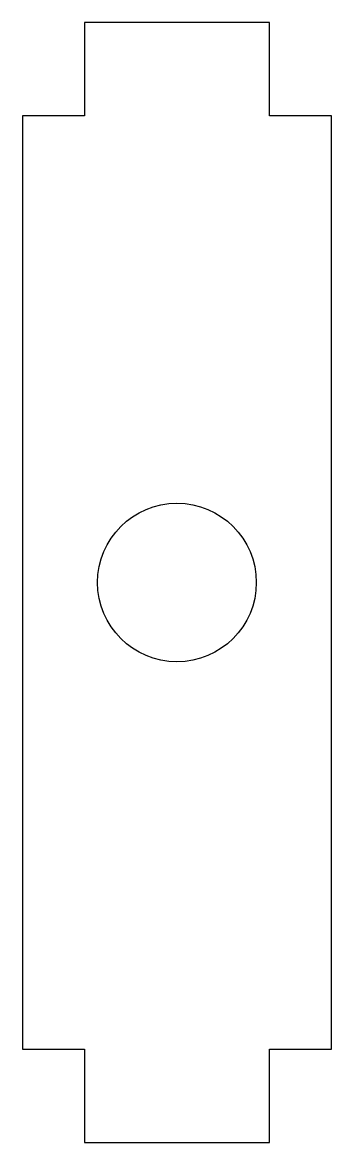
# Model space of a CAD drawing. Header units: millimetres. Extents: x 338.1 to 348, y -1 to 35.
import ezdxf

# ---------------------------------------------------------------- set-up
doc = ezdxf.new("R2010")
doc.units = ezdxf.units.MM
doc.layers.get('0').update_dxf_attribs({"linetype": 'CONTINUOUS'})

msp = doc.modelspace()

# ---------------------------------------------------------------- linework, layer by layer
msp.add_lwpolyline([(345.997, 32), (345.997, 35), (340.062, 35), (340.062, 32), (338.062, 32), (338.062, 2), (340.062, 2), (340.062, -1), (345.997, -1), (345.997, 2), (347.997, 2), (347.997, 32)], close=True)
msp.add_circle((343.027, 17, 0), 2.55)

doc.saveas('drawing.dxf')
